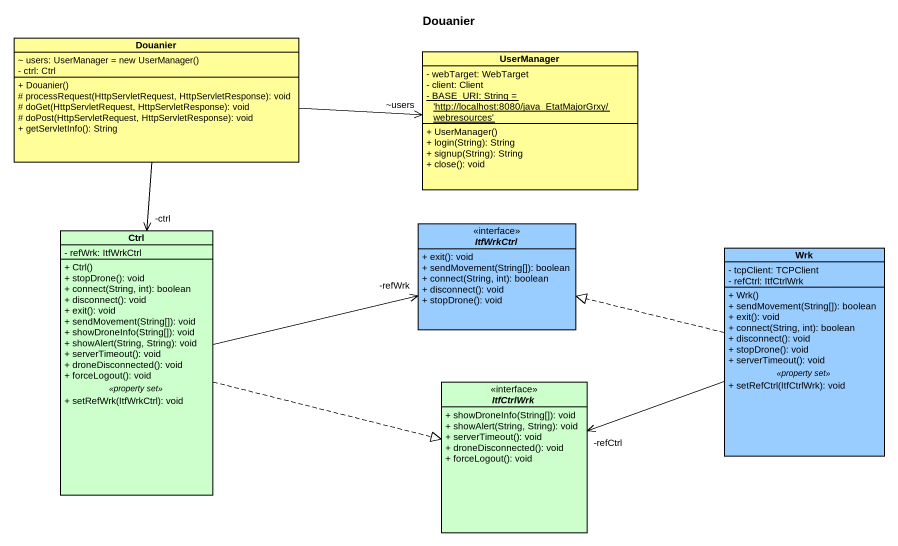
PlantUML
@startuml
title Douanier
hide circle
hide empty members
skinparam classAttributeIconSize 0
class Douanier #FFFE99 {
  {field} ~ users: UserManager = new UserManager()
  - ctrl: Ctrl
  + Douanier()
  # processRequest(HttpServletRequest, HttpServletResponse): void
  # doGet(HttpServletRequest, HttpServletResponse): void
  # doPost(HttpServletRequest, HttpServletResponse): void
  + getServletInfo(): String
}
class UserManager #FFFE99 {
  - webTarget: WebTarget
  - client: Client
  {static} - BASE_URI: String = 'http://localhost:8080/java_EtatMajorGrxy/webresources'
  + UserManager()
  + login(String): String
  + signup(String): String
  + close(): void
}
class Ctrl #CCFFCC {
  - refWrk: ItfWrkCtrl
  --
  + Ctrl()
  + stopDrone(): void
  + connect(String, int): boolean
  + disconnect(): void
  + exit(): void
  + sendMovement(String[]): void
  + showDroneInfo(String[]): void
  + showAlert(String, String): void
  + serverTimeout(): void
  + droneDisconnected(): void
  + forceLogout(): void
  .. <<property set>> ..
  + setRefWrk(ItfWrkCtrl): void
}
interface ItfWrkCtrl #99CCFF {
  + exit(): void
  + sendMovement(String[]): boolean
  + connect(String, int): boolean
  + disconnect(): void
  + stopDrone(): void
}
class Wrk #99CCFF {
  - tcpClient: TCPClient
  - refCtrl: ItfCtrlWrk
  --
  + Wrk()
  + sendMovement(String[]): boolean
  + exit(): void
  + connect(String, int): boolean
  + disconnect(): void
  + stopDrone(): void
  + serverTimeout(): void
  .. <<property set>> ..
  + setRefCtrl(ItfCtrlWrk): void
}
interface ItfCtrlWrk #CCFFCC {
  + showDroneInfo(String[]): void
  + showAlert(String, String): void
  + serverTimeout(): void
  + droneDisconnected(): void
  + forceLogout(): void
}
Douanier -right-> "~users" UserManager
Douanier --> "-ctrl" Ctrl
Ctrl -right-> "-refWrk" ItfWrkCtrl
Ctrl .right.|> ItfCtrlWrk
Wrk .left.|> ItfWrkCtrl
Wrk -left-> "-refCtrl" ItfCtrlWrk
@enduml
